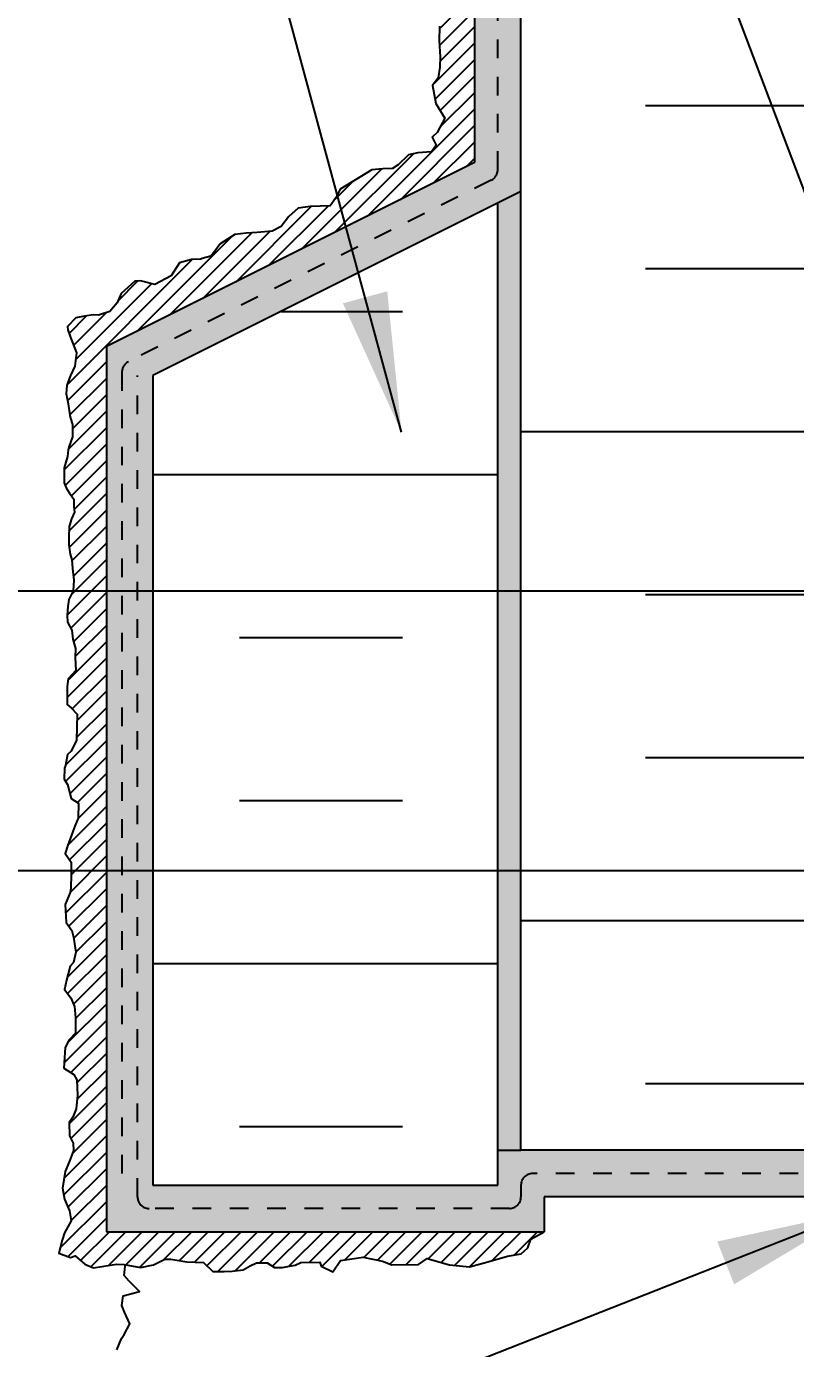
# Model space of a CAD drawing. Header units: inches. Extents: x 2671 to 2825, y 382 to 425.
# Drawn here: x 2799.61 to 2803.74, y 403.5 to 410.59 of the extents above; entities that cross this region are included whole.
import ezdxf

# ---------------------------------------------------------------- set-up
doc = ezdxf.new("R2010")
doc.units = ezdxf.units.IN
doc.header["$LTSCALE"] = 0.5
doc.header["$MEASUREMENT"] = 0
doc.linetypes.add('DASHED2', pattern=[0.375, 0.25, -0.125])
doc.layers.get('Defpoints').update_dxf_attribs({"linetype": 'CONTINUOUS'})
for name, color, linetype in [('HATCH', 12, 'CONTINUOUS'), ('LINE50', 5, 'CONTINUOUS'), ('LINE9', 9, 'CONTINUOUS'), ('TEXT', 4, 'CONTINUOUS')]:
    doc.layers.add(name, color=color, linetype=linetype)
doc.styles.add('DIM', font='romans.shx', dxfattribs={"width": 0.7})
doc.dimstyles.new('ext_12', dxfattribs={"dimscale": 12, "dimtxt": 0.09375, "dimasz": 0.09375, "dimexe": 0.09375, "dimexo": 0.0625, "dimgap": 0.0625, "dimtad": 1, "dimdec": 1, "dimzin": 3, "dimdsep": 46, "dimlunit": 4, "dimtxsty": 'DIM', "dimcen": 0.09, "dimdle": 0.09375, "dimclrt": 4, "dimadec": 0, "dimazin": 0, "dimtfac": 1, "dimtdec": 1, "dimtmove": 2, "dimatfit": 3, "dimfxl": 1, "dimfrac": 2, "dimtolj": 1, "dimtzin": 0, "dimarcsym": 0})
doc.dimstyles.new('ext_8', dxfattribs={"dimscale": 8, "dimtxt": 0.09375, "dimasz": 0.09375, "dimexe": 0.09375, "dimexo": 0.0625, "dimgap": 0.0625, "dimtad": 1, "dimdec": 1, "dimzin": 3, "dimdsep": 46, "dimlunit": 4, "dimtxsty": 'DIM', "dimcen": 0.09, "dimdle": 0.09375, "dimclrt": 4, "dimadec": 0, "dimazin": 0, "dimtfac": 1, "dimtdec": 1, "dimtmove": 2, "dimatfit": 3, "dimfxl": 1, "dimfrac": 2, "dimtolj": 1, "dimtzin": 0, "dimarcsym": 0})

# ---------------------------------------------------------------- blocks, each defined once
blk = doc.blocks.new('*D9')
at = {"layer": 'Defpoints', "color": 0, "transparency": 16777216}
for p in [(2798.911189494417, 407.5603447139713), (2807.887033301567, 407.5603447139713), (2805.143769549174, 406.0603447139721)]:
    blk.add_point(p, dxfattribs=at)
at = {"layer": 'TEXT', "color": 0, "lineweight": -2, "transparency": 16777216}
for p, q in [((2798.911189494417, 408.0603447139713), (2798.911189494417, 408.5603447139713)), ((2807.387033301567, 407.5603447139713), (2798.161189494417, 407.5603447139713)), ((2798.911189494417, 406.0603447139721), (2798.911189494417, 407.5603447139713)), ((2804.643769549174, 406.0603447139721), (2798.161189494417, 406.0603447139721)), ((2798.911189494417, 405.5603447139721), (2798.911189494417, 405.0603447139721))]:
    blk.add_line(p, q, dxfattribs=at)
at = {"layer": 'TEXT', "color": 0, "transparency": 16777216}
for points in [[(2798.827856161084, 408.0603447139713), (2798.994522827751, 408.0603447139713), (2798.911189494417, 407.5603447139713)], [(2798.827856161084, 405.5603447139721), (2798.994522827751, 405.5603447139721), (2798.911189494417, 406.0603447139721)]]:
    blk.add_solid(points, dxfattribs=at)
at = {"layer": 'TEXT', "color": 4, "transparency": 16777216, "insert": (2796.572518069763, 406.8103447139717), "char_height": 0.5, "attachment_point": 5, "rotation": 90, "style": 'DIM'}
blk.add_mtext('\\A1;1 1/2" \\P (38mm)MIN. \\PCOVER', dxfattribs=at)

msp = doc.modelspace()

# ---------------------------------------------------------------- hatches: boundary and pattern name
at = {"layer": 'HATCH'}
h = msp.add_hatch(dxfattribs=at)
h.set_pattern_fill('ANSI31', color=256, scale=0.5)
h.set_pattern_definition([(45, (84.75573298953941, -136.8278989746598), (-0.04419417382415922, 0.04419417382415922), [])])
h.paths.add_polyline_path([(2802.018769549174, 424.2901594896587), (2801.831269549174, 424.2901594896587), (2801.81238901656, 424.1673068578266), (2801.809665044682, 424.1073884808766), (2801.847795172908, 424.0638112289641), (2801.839623942032, 424.0392995414079), (2801.845071201029, 423.9181009122785), (2801.853241747147, 423.8786085971956), (2801.828730108795, 423.8459263471209), (2801.81375031774, 423.8077959072675), (2801.811027030621, 423.7655812194444), (2801.819197576739, 423.6961297158866), (2801.827368122856, 423.6334882773367), (2801.831453395914, 423.608975900921), (2801.84234791391, 423.5640374626385), (2801.854559223742, 423.534832575315), (2801.845026691685, 423.4912553234026), (2801.83140888657, 423.4381456337417), (2801.815067794335, 423.3918453202293), (2801.819153067394, 423.3618861317543), (2801.825961627572, 423.3346506937387), (2801.832770872509, 423.3046915052637), (2801.842303404566, 423.2706466910997), (2801.846388677624, 423.2325169401061), (2801.839579432688, 423.2011958764015), (2801.838218131507, 423.1725985631563), (2801.830046900631, 423.1194888734954), (2801.804173276339, 423.086805934561), (2801.809620535337, 423.0486761835673), (2801.812343822457, 423.0200788703221), (2801.804173276339, 422.9683310558908), (2801.827323613511, 422.9519892419939), (2801.838218131507, 422.9288394296675), (2801.846388677624, 422.8879859282144), (2801.843664705746, 422.8553029892801), (2801.840901702596, 422.8421554168804), (2801.836816429538, 422.8081112915759), (2801.825921911542, 422.7822370399306), (2801.817751365424, 422.7495541009962), (2801.819113351364, 422.7264042886698), (2801.824560610361, 422.6950832249652), (2801.824560610361, 422.6664859117197), (2801.824560610361, 422.6406116600745), (2801.838178415477, 422.6256324102667), (2801.834093142418, 422.6120143468293), (2801.834093142418, 422.5875019704135), (2801.851795535833, 422.5520959698792), (2801.849072248714, 422.5071568427372), (2801.843624989715, 422.4744745926623), (2801.820475337303, 422.4336210912093), (2801.806857532188, 422.4091087147935), (2801.805495546248, 422.3709789637999), (2801.816390064244, 422.3369341496359), (2801.825921911542, 422.3001662738718), (2801.825921911542, 422.2797395231453), (2801.836816429538, 422.2348003960033), (2801.844986975655, 422.2062030827581), (2801.840901702596, 422.1585408940159), (2801.826068179131, 422.125904732196), (2801.816372260506, 422.0936930384905), (2801.80683972845, 422.0528395370375), (2801.80683972845, 422.0106241603546), (2801.816372260506, 421.968408783672), (2801.819095547626, 421.9316409079079), (2801.824542806624, 421.9044054698923), (2801.829989380863, 421.8826168439361), (2801.832713352741, 421.8404014672533), (2801.842245884798, 421.8090804035487), (2801.851777732095, 421.7518857770583), (2801.849054444976, 421.6892436496489), (2801.831351366802, 421.6415814609068), (2801.816372260506, 421.611622272432), (2801.823180820684, 421.5762155830382), (2801.839521912919, 421.5639593948304), (2801.839521912919, 421.5476182697928), (2801.831351366802, 421.4931467049023), (2801.804115756571, 421.476805579865), (2801.789136650276, 421.4209728286041), (2801.80683972845, 421.3978223274182), (2801.80820102963, 421.3556069507354), (2801.817733561687, 421.3106685124526), (2801.850416430915, 421.26845313577), (2801.851777732095, 421.215343446109), (2801.831351366802, 421.1908310696933), (2801.817733561687, 421.144530756181), (2801.834074653921, 421.1036772547279), (2801.836798625799, 421.0791648783122), (2801.846287333271, 421.0483866358929), (2801.824498982038, 421.0129799464992), (2801.814966449982, 420.9775739459649), (2801.814966449982, 420.9067612560368), (2801.836754801214, 420.83050106519), (2801.844925347332, 420.7705826882402), (2801.844925347332, 420.6929613110231), (2801.82177501016, 420.6575546216293), (2801.809519190984, 420.6303191836139), (2801.806795903864, 420.5513359311672), (2801.824498982038, 420.5132061801735), (2801.836754801214, 420.492779429447), (2801.835280514776, 420.4418403360676), (2801.828471269838, 420.4064343355335), (2801.810768191664, 420.3832838343474), (2801.797150386549, 420.3383453960648), (2801.797150386549, 420.2988537698413), (2801.801235659608, 420.24846783064), (2801.82967561038, 420.1862543167201), (2801.842089074953, 420.1817400775415), (2801.859792153127, 420.1463340770072), (2801.858430167188, 420.1027568250947), (2801.850259621071, 420.07279763662), (2801.838003801895, 420.0564565115824), (2801.82438599678, 420.023773572648), (2801.820300723721, 419.9856438216543), (2801.82302401084, 419.9584076947795), (2801.836641815955, 419.935257882453), (2801.836641815955, 419.8847579254724), (2801.818938737782, 419.8685301293544), (2801.813492163543, 419.8385709408797), (2801.828471269838, 419.811335502864), (2801.846174348012, 419.7800144391595), (2801.841528210551, 419.7349195087132), (2801.813453817031, 419.7250110747354), (2801.798474025976, 419.6732632603043), (2801.797112724796, 419.626962946792), (2801.799836011915, 419.5901950710279), (2801.824347650268, 419.5575121320935), (2801.837965455383, 419.5248291931593), (2801.857030519496, 419.4771670044172), (2801.855668533557, 419.4444840654828), (2801.854307232376, 419.4199716890671), (2801.84477470032, 419.4022686887999), (2801.835242168263, 419.3818419380734), (2801.827071622146, 419.3437121870797), (2801.812091831091, 419.2906024974191), (2801.803607987321, 419.2603036178921), (2801.806721949877, 419.2135893831396), (2801.817616467873, 419.1740970680567), (2801.82578701399, 419.1495853805006), (2801.828510301109, 419.1182643167961), (2801.831234272988, 419.0869432530912), (2801.836680847227, 419.0597078150759), (2801.835319546047, 419.0161305631632), (2801.820339754992, 418.9589359366728), (2801.814892495994, 418.9276148729682), (2801.82714831517, 418.8785908089963), (2801.843490092164, 418.8459078700621), (2801.853022624221, 418.805054368609), (2801.833957560107, 418.7424122411996), (2801.829872287049, 418.7260711161623), (2801.809445236996, 418.6961119276873), (2801.808083935816, 418.6525346757749), (2801.812227413402, 418.6029429915757), (2801.82039795952, 418.5743456783305), (2801.82039795952, 418.5348540521072), (2801.842446279131, 418.4907579922617), (2801.834015764635, 418.4368059241635), (2801.823121931398, 418.4013992347698), (2801.814951385281, 418.34148085782), (2801.824483232578, 418.2910949186185), (2801.834015764635, 418.2529651676248), (2801.855804115867, 418.1998554779639), (2801.846271583811, 418.1344902889546), (2801.840825009572, 418.10316922525), (2801.834015764635, 418.0446127235298), (2801.82039795952, 418.0078441589064), (2801.82039795952, 417.968352532683), (2801.821759945459, 417.9315846569191), (2801.821759945459, 417.9057104052738), (2801.842326001617, 417.9145546723826), (2801.831432168381, 417.877786107759), (2801.83551744144, 417.8301239190171), (2801.83551744144, 417.7851847918748), (2801.820537650385, 417.7416082288219), (2801.817814363266, 417.7048396641983), (2801.828708196502, 417.6503687881673), (2801.83551744144, 417.6176858492329), (2801.8341554555, 417.564576159572), (2801.812367104268, 417.51691397083), (2801.809643817148, 417.5060196578518), (2801.83007908431, 417.4796845592016), (2801.83007908431, 417.4333835568298), (2801.825993811252, 417.384359492858), (2801.821908538193, 417.3462297418644), (2801.839611616367, 417.2903963017441), (2801.845058875365, 417.2168605502161), (2801.839611616367, 417.1583033596364), (2801.823270524133, 417.1256211095615), (2801.819185251074, 417.0289341679882), (2801.839611616367, 416.9880806665351), (2801.839611616367, 416.9398421125986), (2801.830061280573, 416.9234704675368), (2801.813720188338, 416.886702591773), (2801.813720188338, 416.8431253398605), (2801.819167447336, 416.7941012758886), (2801.821890734455, 416.7559715248949), (2801.843704492653, 416.6842980066631), (2801.831423266512, 416.6075367688904), (2801.821890734455, 416.5898337686233), (2801.821890734455, 416.5217448291546), (2801.823252720395, 416.4808913277016), (2801.834146553631, 416.4618264522048), (2801.83687052551, 416.4019080752548), (2801.83823182669, 416.37194888678), (2801.840955798568, 416.3202010723487), (2801.840955798568, 416.2766238204363), (2801.827337993454, 416.2330465685238), (2801.823252720395, 416.2017255048193), (2801.812358202399, 416.1704051299741), (2801.817801352842, 416.148010996518), (2801.810992792664, 416.0908163700276), (2801.820524639961, 416.0908163700276), (2801.825971898959, 416.0499628685745), (2801.842312991194, 415.9968531789136), (2801.828695186079, 415.9641709288387), (2801.816439366903, 415.9233174273857), (2801.816439366903, 415.8838251123029), (2801.819163338781, 415.8470572365388), (2801.834142445076, 415.8184599232936), (2801.834142445076, 415.7925863605078), (2801.836866416955, 415.7421997324468), (2801.821886625901, 415.7176880448908), (2801.816439366903, 415.6795582938971), (2801.816439366903, 415.6155542912579), (2801.82324861184, 415.5801482907239), (2801.833515260655, 415.5416444042537), (2801.846433871728, 415.5141624393059), (2801.84098661273, 415.4801183140014), (2801.836901339671, 415.43109356117), (2801.84370989985, 415.3984113110953), (2801.839624626791, 415.3589196848718), (2801.828730793554, 415.3316835579967), (2801.819198261498, 415.3017243695217), (2801.817836275558, 415.2663183689876), (2801.819198261498, 415.2322735548235), (2801.834177367793, 415.2172943050157), (2801.843639369657, 415.1825985186251), (2801.845001355597, 415.1567242669798), (2801.845001355597, 415.1117858286971), (2801.847724642716, 415.0763791393033), (2801.83683080948, 415.0586761390362), (2801.830021564542, 415.03688751308), (2801.815042458247, 415.0082901998346), (2801.815042458247, 414.9524574485738), (2801.815042458247, 414.9211363848692), (2801.834106837601, 414.892539071624), (2801.839554096599, 414.8653029447489), (2801.843639369657, 414.8067464430287), (2801.840159607641, 414.7406241168964), (2801.821851018425, 414.7073364398555), (2801.816403759427, 414.6841859386695), (2801.816403759427, 414.652864874965), (2801.819127731306, 414.6297150626385), (2801.827298277423, 414.5990723684388), (2801.827298277423, 414.5616254343104), (2801.840916082538, 414.5234956833167), (2801.83819211066, 414.5044308078197), (2801.834106837601, 414.4758334945745), (2801.813680472308, 414.4485980565591), (2801.809595199249, 414.4281713058326), (2801.809595199249, 414.4091057414762), (2801.809595199249, 414.3791465530012), (2801.828659578603, 414.3573586159046), (2801.828659578603, 414.3165051144515), (2801.828659578603, 414.2824603002873), (2801.830021564542, 414.2443305492936), (2801.843639369657, 414.1966683605517), (2801.845001355597, 414.138111169972), (2801.834106837601, 414.1040670446673), (2801.816295567482, 414.0261956114523), (2801.848962002491, 413.9630402837161), (2801.862028576495, 413.89988495598), (2801.838072962568, 413.8323739696311), (2801.818473101563, 413.7844631026098), (2801.822828854484, 413.6886413685672), (2801.838072962568, 413.623307867095), (2801.838072962568, 413.5514419109929), (2801.820651320403, 413.4599751467038), (2801.80976228048, 413.3968198189675), (2801.814118033401, 413.3271313477421), (2801.838072962568, 413.2879317979464), (2801.848962002491, 413.2247764702101), (2801.842428715489, 413.1463766817592), (2801.796695706477, 413.083221354023), (2801.811939814561, 412.9329549206104), (2801.825006388565, 412.8719770777509), (2801.835895428488, 412.7957554630361), (2801.846783783651, 412.7108225310956), (2801.827184607405, 412.6476672033596), (2801.8075847464, 412.5801562170107), (2801.80976228048, 412.5300671762534), (2801.816295567482, 412.462556878764), (2801.824958455425, 412.402184543404), (2801.84673653527, 412.3629843047488), (2801.84455831643, 412.2911183486467), (2801.838025029428, 412.2519181099915), (2801.835847495347, 412.2170742188084), (2801.833669961266, 412.1408519152342), (2801.848914069351, 412.0885853896002), (2801.84455831643, 411.999296799047), (2801.814070100261, 411.9492084471492), (2801.80971434734, 411.8620973414727), (2801.820603387263, 411.7793418944088), (2801.851091603432, 411.7183647404088), (2801.853269822272, 411.6160091740176), (2801.833669961266, 411.5768096242218), (2801.820603387263, 411.5136542964856), (2801.818425168423, 411.4134769038303), (2801.801003526258, 411.3764548389113), (2801.818425168423, 411.3241883132773), (2801.835847495347, 411.2849880746219), (2801.835847495347, 411.2000551426815), (2801.80971434734, 411.1673887363752), (2801.805358594419, 411.1543224493964), (2801.803181060338, 411.0868114630475), (2801.811742603928, 411.0179572006755), (2801.842230820097, 410.9700456447947), (2801.844409038936, 410.915601634284), (2801.842230820097, 410.8393800195693), (2801.82263164385, 410.7958241223012), (2801.809565069846, 410.7457357704034), (2801.82263164385, 410.660802838463), (2801.831342464933, 410.5932918521141), (2801.829164246093, 410.5148920636632), (2801.835697533095, 410.4277809579867), (2801.833519999014, 410.373336947476), (2801.824809177931, 410.3167147632291), (2801.794320277003, 410.2753370396974), (2801.811742603928, 410.1773378207781), (2801.859653147021, 410.0989380323272), (2801.818275890929, 410.0227157287529), (2801.792142742922, 409.9965824659359), (2801.813920138009, 409.955204742404), (2801.787786990001, 409.9181826774848), (2801.715921517741, 409.9138277077316), (2801.665832755808, 409.9029382167701), (2801.609211391632, 409.8484942062594), (2801.578722490704, 409.8288940869318), (2801.52645619469, 409.8267166020551), (2801.467656611674, 409.8223609434424), (2801.298882655705, 409.7189583106124), (2801.274927726537, 409.6710467547316), (2801.244438825609, 409.6296697200592), (2801.137728699501, 409.6253140614465), (2801.072395829483, 409.6166027442209), (2801.022307752309, 409.5708693620763), (2800.980930496217, 409.5186028364424), (2800.933019953124, 409.4924695736254), (2800.852442290262, 409.485936430136), (2800.793643392006, 409.4815807715231), (2800.732666274909, 409.4750476280337), (2800.654266830888, 409.424959276136), (2800.6259561488, 409.3857590374807), (2800.604178068954, 409.3596257746638), (2800.558445059942, 409.346559487685), (2800.549734238859, 409.3422038290721), (2800.499646161685, 409.3400263441956), (2800.436490825748, 409.3226037097445), (2800.390757816736, 409.2529152385191), (2800.303647551632, 409.2071818563745), (2800.227426326451, 409.2267819757021), (2800.196937425523, 409.2246044908254), (2800.122893734423, 409.1592709893532), (2800.101116339336, 409.1091826374554), (2800.061916617326, 409.0612710815747), (2800.000939500229, 409.0416716511065), (2799.974806352222, 409.043849135983), (2799.926895809128, 409.0373159924936), (2799.878985266035, 409.0286046752683), (2799.835429791104, 408.980693808247), (2799.837608009944, 408.9632718626553), (2799.848496365107, 408.928427282613), (2799.882960292871, 408.840457169141), (2799.874249471789, 408.7685905241794), (2799.850294542622, 408.7185014834222), (2799.830694681616, 408.666234957788), (2799.828516462776, 408.6205022645029), (2799.832872215698, 408.5943690016859), (2799.839405502699, 408.5660575651327), (2799.848116323782, 408.5050804111329), (2799.850294542622, 408.489835950418), (2799.861182897786, 408.4549913703754), (2799.861182897786, 408.4310362812946), (2799.861182897786, 408.3896585577627), (2799.84158303678, 408.3330363735161), (2799.839405502699, 408.3199700865373), (2799.835049749778, 408.2829473327586), (2799.817628107613, 408.2219701787585), (2799.817628107613, 408.1413929054308), (2799.828516462776, 408.1152596426139), (2799.845938789701, 408.0869482060609), (2799.869893718868, 408.0542817997543), (2799.869893718868, 408.0129040762226), (2799.871884998462, 407.985690681711), (2799.856640890377, 407.9486686167918), (2799.843574316374, 407.9072908932601), (2799.841396097534, 407.8484912241365), (2799.841396097534, 407.8092916743408), (2799.845751850454, 407.7853358964005), (2799.850107603375, 407.7592026335835), (2799.858818424458, 407.7287137121536), (2799.860995958539, 407.6829810188685), (2799.869707464381, 407.6198256911325), (2799.865351711459, 407.5632035068857), (2799.841396097534, 407.5152926398646), (2799.837041029372, 407.4782705749453), (2799.832685276451, 407.430359707924), (2799.834854593422, 407.3947677153251), (2799.858809522589, 407.3512125069167), (2799.86316527551, 407.3033016398954), (2799.878409383594, 407.2532125991379), (2799.876231849513, 407.2053017321166), (2799.880586917675, 407.1356132608912), (2799.839209661584, 407.0898798787466), (2799.832676374582, 407.0485021552147), (2799.832676374582, 406.9526804211721), (2799.854454454427, 406.9352584755807), (2799.887120204677, 406.9004138955381), (2799.884942670596, 406.8307254243127), (2799.882765136515, 406.7610369530871), (2799.854454454427, 406.7022372839638), (2799.834854593422, 406.6848146495129), (2799.823965553499, 406.6260149803895), (2799.819609800578, 406.6107705196746), (2799.817432266498, 406.5519708505512), (2799.834854593422, 406.5236601028575), (2799.854454454427, 406.4474377992831), (2799.893653491679, 406.4234827102023), (2799.891475957598, 406.3429047480151), (2799.874053630674, 406.2993495396067), (2799.86316527551, 406.271038791913), (2799.834854593422, 406.1926390034621), (2799.821788019418, 406.1534387648069), (2799.854454454427, 406.1055278977856), (2799.85438050044, 406.0388731637941), (2799.8522022816, 405.9691846925687), (2799.850024747519, 405.9430514297514), (2799.821714065431, 405.8798961020154), (2799.828247352433, 405.7818961942369), (2799.858735568601, 405.740518470705), (2799.867447074443, 405.7034964057857), (2799.880513648447, 405.6229191324583), (2799.867447074443, 405.5684751219476), (2799.850024747519, 405.54887500262), (2799.830424886513, 405.4726526990455), (2799.81953584659, 405.4225643471477), (2799.8522022816, 405.3790091387391), (2799.871802142605, 405.331098271718), (2799.878335429607, 405.2701204288585), (2799.878335429607, 405.1895431555308), (2799.843491460517, 405.1525210906116), (2799.821714065431, 405.1111433670799), (2799.815390999487, 405.0010367536047), (2799.869834829582, 404.9661921735621), (2799.885079622425, 404.9378814258685), (2799.889434690587, 404.8551259788048), (2799.880723869504, 404.783259333843), (2799.86330154258, 404.7375266405579), (2799.843701681575, 404.709215204005), (2799.845879900414, 404.6373485590432), (2799.86547976142, 404.5981490092474), (2799.867657295501, 404.5589494594517), (2799.845879900414, 404.5023272752051), (2799.821924286488, 404.4457050909582), (2799.808857712485, 404.3564165004052), (2799.819746752407, 404.2976168312819), (2799.845879900414, 404.2344615035456), (2799.854590721497, 404.1821949779116), (2799.819746752407, 404.1168614764395), (2799.806680178404, 404.0776619266437), (2799.789257851479, 404.0079734554181), (2799.850234968576, 403.9840176774778), (2799.876368116583, 403.9927289947032), (2799.928634412598, 403.9491737862948), (2799.97436742161, 403.9295736669671), (2800.063655220795, 403.9426399539459), (2800.098499874643, 403.9491737862948), (2800.139877130735, 403.9469956125586), (2800.226987395839, 403.9317511518439), (2800.296675334018, 403.9448181276821), (2800.357652451115, 403.9753070491117), (2800.390318886124, 403.9753070491117), (2800.475251617147, 403.9622400732735), (2800.564539416332, 403.9578844146608), (2800.614628178265, 403.9099735476395), (2800.675605295362, 403.9099735476395), (2800.719160085534, 403.9121517213757), (2800.77795966855, 403.9186848648651), (2800.81498185648, 403.9404624690692), (2800.84982582557, 403.9557069297841), (2800.906447189746, 403.9557069297841), (2800.945646911756, 403.9317511518439), (2800.987024852607, 403.9317511518439), (2801.056712790787, 403.9426399539459), (2801.087201691714, 403.9578844146608), (2801.189556064903, 403.9600625883968), (2801.196089351904, 403.9382842953332), (2801.258548287791, 403.9077850410108), (2801.299925543882, 403.9687621950109), (2801.421879778076, 403.986184829462), (2801.526412370104, 403.9644072252577), (2801.576500447279, 403.9448071059301), (2801.718054542478, 403.9469845908066), (2801.76596577033, 403.9796509971129), (2801.885741785683, 403.9448071059301), (2801.992451911793, 403.9339183038278), (2802.090451216819, 403.9622290515214), (2802.197161342929, 403.9927179729514), (2802.268933687945, 404.0042384592141), (2802.306049003118, 404.0362731813598), (2802.322307924256, 404.0828903702418), (2802.393772103738, 404.1228447139725), (2800.043766814901, 404.1228447139725), (2800.043766814901, 408.8730823357502), (2802.018769549174, 409.8605837028869)])
h = msp.add_hatch(dxfattribs=at)
h.set_pattern_fill('AR-SAND', color=256, scale=0.05)
h.set_pattern_definition([(37.50000000000001, (84.75573298953941, -136.8278989746598), (-0.003149667905480408, 0.09634118845065794), [0, -0.07600000000000001, 0, -0.085, 0, -0.08125]), (7.499999999999999, (84.75573298953941, -136.8278989746598), (0.08848883526338636, 0.141107303261487), [0, -0.041, 0, -0.0685, 0, -0.02625]), (327.5, (84.69423298953942, -136.8278989746598), (0.1557070930875748, 0.0002829526768482471), [0, -0.025, 0, -0.09000000000000001, 0, -0.1175]), (317.5, (84.69423298953942, -136.8278989746598), (0.1503063302286147, 0.04388377824671247), [0, -0.0125, 0, -0.059, 0, -0.0675])])
h.paths.add_polyline_path([(2802.268769549175, 409.7060752056997), (2802.14377210374, 409.6435764829821), (2802.143772103738, 404.5603447139716), (2802.268769549175, 404.5603447139716)], flags=17)
h.paths.add_polyline_path([(2805.143769549174, 404.5603447139715), (2802.268769549175, 404.5603447139716), (2802.143772103738, 404.5603447139716), (2802.143772103738, 404.3728447139719), (2800.293766814901, 404.3728447139725), (2800.293766814901, 408.7185738385626), (2802.268769549175, 409.7060752056997), (2802.268769549175, 415.2901594896587), (2802.268769549174, 424.2901594896587), (2802.018769549174, 424.2901594896587), (2802.018769549174, 409.8605837028869), (2800.043766814901, 408.8730823357502), (2800.043766814901, 404.1228447139725), (2802.393772103738, 404.1228447139725), (2802.393772103738, 404.3103447139725), (2805.143769549174, 404.3103447139714)])
h = msp.add_hatch(dxfattribs=at)
h.set_pattern_fill('INSUL', color=256, scale=7, style=0)
h.set_pattern_definition([(0, (-0.5642642526572672, -6.333677147439062), (0, 2.625), []), (0, (-0.5642642526572672, -5.458677147439062), (0, 2.625), [0.875, -0.875]), (0, (-0.5642642526572672, -4.583677147439062), (0, 2.625), [0.875, -0.875])])
edge = h.paths.add_edge_path()
edge.add_arc((2804.883773169588, 409.210262175748), 0.02000000000018555, 5.536719527299283e-09, 60.011975509346485, ccw=False)
edge.add_line((2804.903773169588, 409.2102621757499), (2804.903773169573, 409.3963322341266))
edge.add_line((2804.903773169573, 409.3963322341266), (2804.90377305434, 409.3964001261138))
edge.add_arc((2804.883773169573, 409.3963322341252), 0.01999999999993334, 0.1944965941205106, 60.01197546078606)
edge.add_line((2804.893769549175, 409.4136548319347), (2804.893769549175, 415.2901594896587))
edge.add_line((2804.893769549175, 415.2901594896587), (2804.206269549175, 415.2901594896587))
edge.add_line((2804.206269549175, 415.2901594896587), (2804.206269549175, 414.7901594896587))
edge.add_line((2804.206269549175, 414.7901594896587), (2802.706269549175, 414.7901594896587))
edge.add_line((2802.706269549175, 414.7901594896587), (2802.706269549175, 415.2901594896587))
edge.add_line((2802.706269549175, 415.2901594896587), (2802.268769549175, 415.2901594896587))
edge.add_line((2802.268769549175, 415.2901594896587), (2802.268769549175, 404.5603447139716))
edge.add_line((2802.268769549175, 404.5603447139716), (2804.893769915869, 404.5603447139717))
edge.add_line((2804.893769915869, 404.5603447139717), (2804.893769549175, 409.2275847735662))
edge = h.paths.add_edge_path()
edge.add_line((2813.518769549175, 415.2901594896587), (2813.081269549175, 415.2901594896587))
edge.add_line((2813.081269549175, 415.2901594896587), (2813.081269549175, 414.7901594896587))
edge.add_line((2813.081269549175, 414.7901594896587), (2811.581269549175, 414.7901594896587))
edge.add_line((2811.581269549175, 414.7901594896587), (2811.581269549175, 415.2901594896587))
edge.add_line((2811.581269549175, 415.2901594896587), (2811.143769549175, 415.2901594896587))
edge.add_line((2811.143769549175, 415.2901594896587), (2810.893769549175, 415.2901594896587))
edge.add_line((2810.893769549175, 415.2901594896587), (2810.893769549175, 409.3790096363159))
edge.add_arc((2810.903765928776, 409.3963322341245), 0.01999999999936565, 179.9999999936491, 240.01197545835538, ccw=False)
edge.add_line((2810.883765928776, 409.3963322341267), (2810.883765928761, 409.2102621757501))
edge.add_line((2810.883765928761, 409.2102621757501), (2810.883766113893, 409.2101761221801))
edge.add_arc((2810.903765928762, 409.2102621757479), 0.01999999999996728, 180.2465260729262, 240.0119755056247)
edge.add_line((2810.893769549175, 409.1929395779307), (2810.893769549175, 404.5603447139715))
edge.add_line((2810.893769549175, 404.5603447139715), (2813.518769549175, 404.5603447139713))
edge.add_line((2813.518769549175, 404.5603447139713), (2813.518769549175, 415.2901594896587))
h = msp.add_hatch(dxfattribs=at)
h.set_pattern_fill('INSUL', color=256, scale=7)
h.set_pattern_definition([(0, (84.75573298953896, -111.5640455214323), (0, 2.625), []), (0, (84.75573298953896, -110.6890455214323), (0, 2.625), [0.875, -0.875]), (0, (84.75573298953896, -109.8140455214323), (0, 2.625), [0.875, -0.875])])
h.paths.add_polyline_path([(2802.143766814901, 409.6435738385628), (2800.293766814901, 408.7185738385626), (2800.293766814901, 404.3728447139725), (2801.39377210374, 404.3728447139725), (2802.14377210374, 404.7478447139727)])

# ---------------------------------------------------------------- linework, layer by layer
msp.add_lwpolyline([(2800.099662447359, 403.4895890391959), (2800.124843685051, 403.5504431041049), (2800.139532438526, 403.571427107356), (2800.168909945474, 403.6280852825766), (2800.141630573154, 403.69103729233), (2800.126941819679, 403.7267105533377), (2800.133237129102, 403.7791710169463), (2800.221370555487, 403.8022538760034), (2800.166811810846, 403.856813195418), (2800.139532438526, 403.8882896557756), (2800.143729613321, 403.9386512635782), (2800.142144020994, 403.946598902487)], dxfattribs=at)
at = {"layer": 'LINE50', "linetype": 'DASHED2', "ltscale": 0.5}
for p, q in [((2802.143769549175, 409.8219565785903), (2802.143769549175, 424.2901594896587)), ((2802.109220398893, 409.7660548791528), (2800.161649965182, 408.792269662297)), ((2800.127100814901, 408.7363679628595), (2800.127100814901, 404.3728447139725)), ((2800.210433814901, 404.3103447139725), (2800.210433814901, 408.7185738385626)), ((2804.956269549174, 404.4353447139716), (2802.331272103738, 404.4353447139727)), ((2802.268772103738, 404.3728447139728), (2802.268772103738, 404.3103447139725)), ((2802.206272103738, 404.2478447139728), (2800.272933814901, 404.2478447139725))]:
    msp.add_line(p, q, dxfattribs=at)
at = {"layer": 'LINE50'}
for p, q in [((2802.268769549175, 404.5603447139715), (2802.268769549175, 415.2901594896587)), ((2804.893769915869, 404.5603447139717), (2802.268769549175, 404.5603447139716))]:
    msp.add_line(p, q, dxfattribs=at)
at = {"layer": 'LINE50', "linetype": 'DASHED2', "ltscale": 0.5}
for centre, start, end in [((2802.081269549175, 409.8219565785903), 296.565051177078, 1.628443996909321e-12), ((2800.189600814901, 408.7363679628595), 116.5650511770781, 180), ((2802.331272103738, 404.3728447139727), 89.99999999997802, 179.9999999998608), ((2800.272933814901, 404.3103447139725), 180, 270), ((2802.206272103738, 404.3103447139728), 270.0000000000065, 359.9999999997916)]:
    msp.add_arc(centre, 0.0625, start, end, dxfattribs=at)
at = {"layer": 'LINE9'}
for p, q in [((2802.018769549174, 424.2901594896587), (2802.018769549174, 409.8605837028869)), ((2802.018769549174, 409.8605837028869), (2800.043766814901, 408.8730823357502)), ((2802.268769549175, 409.7060752056996), (2800.293766814901, 408.7185738385626)), ((2802.143772103738, 404.3728447139725), (2802.14377210374, 409.6435764829821)), ((2800.043766814901, 408.8730823357502), (2800.043766814901, 404.1228447139725)), ((2800.293766814901, 408.7185738385626), (2800.293766814901, 404.3728447139725)), ((2802.14377210374, 404.5603447139716), (2802.268769549175, 404.5603447139716)), ((2800.293766814901, 404.3728447139725), (2802.143772103738, 404.3728447139719)), ((2805.018769549174, 404.3103447139725), (2802.393772103738, 404.3103447139725)), ((2802.393772103738, 404.3103447139725), (2802.393772103738, 404.1228447139725)), ((2800.043766814901, 404.1228447139725), (2802.393772103738, 404.1228447139725))]:
    msp.add_line(p, q, dxfattribs=at)
msp.add_lwpolyline([(2801.831342464933, 410.5932918521141), (2801.829164246093, 410.5148920636632), (2801.835697533095, 410.4277809579867), (2801.833519999014, 410.373336947476), (2801.824809177931, 410.3167147632291), (2801.794320277003, 410.2753370396974), (2801.811742603928, 410.1773378207781), (2801.859653147021, 410.0989380323272), (2801.818275890929, 410.0227157287529), (2801.792142742922, 409.9965824659359), (2801.813920138009, 409.955204742404), (2801.787786990001, 409.9181826774848), (2801.715921517741, 409.9138277077316), (2801.665832755808, 409.9029382167701), (2801.609211391632, 409.8484942062594), (2801.578722490704, 409.8288940869318), (2801.52645619469, 409.8267166020551), (2801.467656611674, 409.8223609434424), (2801.298882655705, 409.7189583106124), (2801.274927726537, 409.6710467547316), (2801.244438825609, 409.6296697200592), (2801.137728699501, 409.6253140614465), (2801.072395829483, 409.6166027442209), (2801.022307752309, 409.5708693620763), (2800.980930496217, 409.5186028364424), (2800.933019953124, 409.4924695736254), (2800.852442290262, 409.485936430136), (2800.793643392006, 409.4815807715231), (2800.732666274909, 409.4750476280337), (2800.654266830888, 409.424959276136), (2800.6259561488, 409.3857590374807), (2800.604178068954, 409.3596257746638), (2800.558445059942, 409.346559487685), (2800.549734238859, 409.3422038290721), (2800.499646161685, 409.3400263441956), (2800.436490825748, 409.3226037097445), (2800.390757816736, 409.2529152385191), (2800.303647551632, 409.2071818563745), (2800.227426326451, 409.2267819757021), (2800.196937425523, 409.2246044908254), (2800.122893734423, 409.1592709893532), (2800.101116339336, 409.1091826374554), (2800.061916617326, 409.0612710815747), (2800.000939500229, 409.0416716511065), (2799.974806352222, 409.043849135983), (2799.926895809128, 409.0373159924936), (2799.878985266035, 409.0286046752683), (2799.835429791104, 408.980693808247), (2799.837608009944, 408.9632718626553), (2799.848496365107, 408.928427282613), (2799.882960292871, 408.840457169141), (2799.874249471789, 408.7685905241794), (2799.850294542622, 408.7185014834222), (2799.830694681616, 408.666234957788), (2799.828516462776, 408.6205022645029), (2799.832872215698, 408.5943690016859), (2799.839405502699, 408.5660575651327), (2799.848116323782, 408.5050804111329), (2799.850294542622, 408.489835950418), (2799.861182897786, 408.4549913703754), (2799.861182897786, 408.4310362812946), (2799.861182897786, 408.3896585577627), (2799.84158303678, 408.3330363735161), (2799.839405502699, 408.3199700865373), (2799.835049749778, 408.2829473327586), (2799.817628107613, 408.2219701787585), (2799.817628107613, 408.160992335899), (2799.817628107613, 408.1413929054308), (2799.828516462776, 408.1152596426139), (2799.845938789701, 408.0869482060609), (2799.869893718868, 408.0542817997543), (2799.869893718868, 408.0129040762226), (2799.871884998462, 407.985690681711), (2799.856640890377, 407.9486686167918), (2799.843574316374, 407.9072908932601), (2799.841396097534, 407.8484912241365), (2799.841396097534, 407.8092916743408), (2799.845751850454, 407.7853358964005), (2799.850107603375, 407.7592026335835), (2799.858818424458, 407.7287137121536), (2799.860995958539, 407.6829810188685), (2799.869707464381, 407.6198256911325), (2799.865351711459, 407.5632035068857), (2799.841396097534, 407.5152926398646), (2799.837041029372, 407.4782705749453), (2799.832685276451, 407.430359707924), (2799.834854593422, 407.3947677153251), (2799.858809522589, 407.3512125069167), (2799.86316527551, 407.3033016398954), (2799.878409383594, 407.2532125991379), (2799.876231849513, 407.2053017321166), (2799.880586917675, 407.1356132608912), (2799.839209661584, 407.0898798787466), (2799.832676374582, 407.0485021552147), (2799.832676374582, 406.9526804211721), (2799.854454454427, 406.9352584755807), (2799.887120204677, 406.9004138955381), (2799.884942670596, 406.8307254243127), (2799.882765136515, 406.7610369530871), (2799.854454454427, 406.7022372839638), (2799.834854593422, 406.6848146495129), (2799.823965553499, 406.6260149803895), (2799.819609800578, 406.6107705196746), (2799.817432266498, 406.5519708505512), (2799.834854593422, 406.5236601028575), (2799.854454454427, 406.4474377992831), (2799.893653491679, 406.4234827102023), (2799.891475957598, 406.3429047480151), (2799.874053630674, 406.2993495396067), (2799.86316527551, 406.271038791913), (2799.834854593422, 406.1926390034621), (2799.821788019418, 406.1534387648069), (2799.854454454427, 406.1055278977856), (2799.85438050044, 406.0388731637941), (2799.8522022816, 405.9691846925687), (2799.850024747519, 405.9430514297514), (2799.821714065431, 405.8798961020154), (2799.828247352433, 405.7818961942369), (2799.858735568601, 405.740518470705), (2799.867447074443, 405.7034964057857), (2799.880513648447, 405.6229191324583), (2799.867447074443, 405.5684751219476), (2799.850024747519, 405.54887500262), (2799.830424886513, 405.4726526990455), (2799.81953584659, 405.4225643471477), (2799.8522022816, 405.3790091387391), (2799.871802142605, 405.331098271718), (2799.878335429607, 405.2701204288585), (2799.878335429607, 405.1895431555308), (2799.843491460517, 405.1525210906116), (2799.821714065431, 405.1111433670799), (2799.815390999487, 405.0010367536047), (2799.869834829582, 404.9661921735621), (2799.885079622425, 404.9378814258685), (2799.889434690587, 404.8551259788048), (2799.880723869504, 404.783259333843), (2799.86330154258, 404.7375266405579), (2799.843701681575, 404.709215204005), (2799.845879900414, 404.6373485590432), (2799.86547976142, 404.5981490092474), (2799.867657295501, 404.5589494594517), (2799.845879900414, 404.5023272752051), (2799.821924286488, 404.4457050909582), (2799.808857712485, 404.3564165004052), (2799.819746752407, 404.2976168312819), (2799.845879900414, 404.2344615035456), (2799.854590721497, 404.1821949779116), (2799.819746752407, 404.1168614764395), (2799.806680178404, 404.0776619266437), (2799.789257851479, 404.0079734554181), (2799.850234968576, 403.9840176774778), (2799.876368116583, 403.9927289947032), (2799.928634412598, 403.9491737862948), (2799.97436742161, 403.9295736669671), (2800.063655220795, 403.9426399539459), (2800.098499874643, 403.9491737862948), (2800.139877130735, 403.9469956125586), (2800.226987395839, 403.9317511518439), (2800.296675334018, 403.9448181276821), (2800.357652451115, 403.9753070491117), (2800.390318886124, 403.9753070491117), (2800.475251617147, 403.9622400732735), (2800.564539416332, 403.9578844146608), (2800.614628178265, 403.9099735476395), (2800.675605295362, 403.9099735476395), (2800.719160085534, 403.9121517213757), (2800.77795966855, 403.9186848648651), (2800.81498185648, 403.9404624690692), (2800.84982582557, 403.9557069297841), (2800.906447189746, 403.9557069297841), (2800.945646911756, 403.9317511518439), (2800.987024852607, 403.9317511518439), (2801.056712790787, 403.9426399539459), (2801.087201691714, 403.9578844146608), (2801.189556064903, 403.9600625883968), (2801.196089351904, 403.9382842953332), (2801.258548287791, 403.9077850410108), (2801.299925543882, 403.9687621950109), (2801.421879778076, 403.986184829462), (2801.526412370104, 403.9644072252577), (2801.576500447279, 403.9448071059301), (2801.718054542478, 403.9469845908066), (2801.76596577033, 403.9796509971129), (2801.885741785683, 403.9448071059301), (2801.992451911793, 403.9339183038278), (2802.090451216819, 403.9622290515215), (2802.197161342929, 403.9927179729514), (2802.268933687945, 404.0042384592141), (2802.306049003118, 404.0362731813598), (2802.322307924256, 404.0828903702418), (2802.393772103738, 404.1228447139725)], dxfattribs=at)

# ---------------------------------------------------------------- dimensions: what is measured, and where the dimension line sits
at = {"layer": 'TEXT'}
dim = msp.add_linear_dim(base=(2798.911189494417, 407.5603447139713), p1=(2805.143769549174, 406.0603447139721), p2=(2807.887033301567, 407.5603447139713), angle=90, text='<> \\P (38mm)MIN. \\PCOVER', dimstyle='ext_8', override={"dimtxt": 0.0625, "dimasz": 0.0625}, dxfattribs=at)
dim.commit()
dim.dimension.update_dxf_attribs({"geometry": '*D9', "text_midpoint": (2796.572518069763, 406.8103447139717), "dimtype": 160})

# ---------------------------------------------------------------- leaders
for points in [[(2805.517003712597, 405.1433146691313), (2801.243689308757, 416.4329109747379), (2799.180822821764, 416.4329109747379)], [(2801.627645115932, 408.4138705299425), (2800.557843016948, 412.3733287134111), (2800.0421263952, 412.3733287134111)], [(2804.065057343973, 404.2307846173408), (2801.145261363444, 403.0798247621566), (2799.088507683899, 403.0798247621566)]]:
    msp.add_leader(points, dimstyle='ext_12', override={"dimasz": 0.0625, "dimgap": 0.0625, "dimtad": 0}, dxfattribs=at)

doc.saveas('drawing.dxf')
